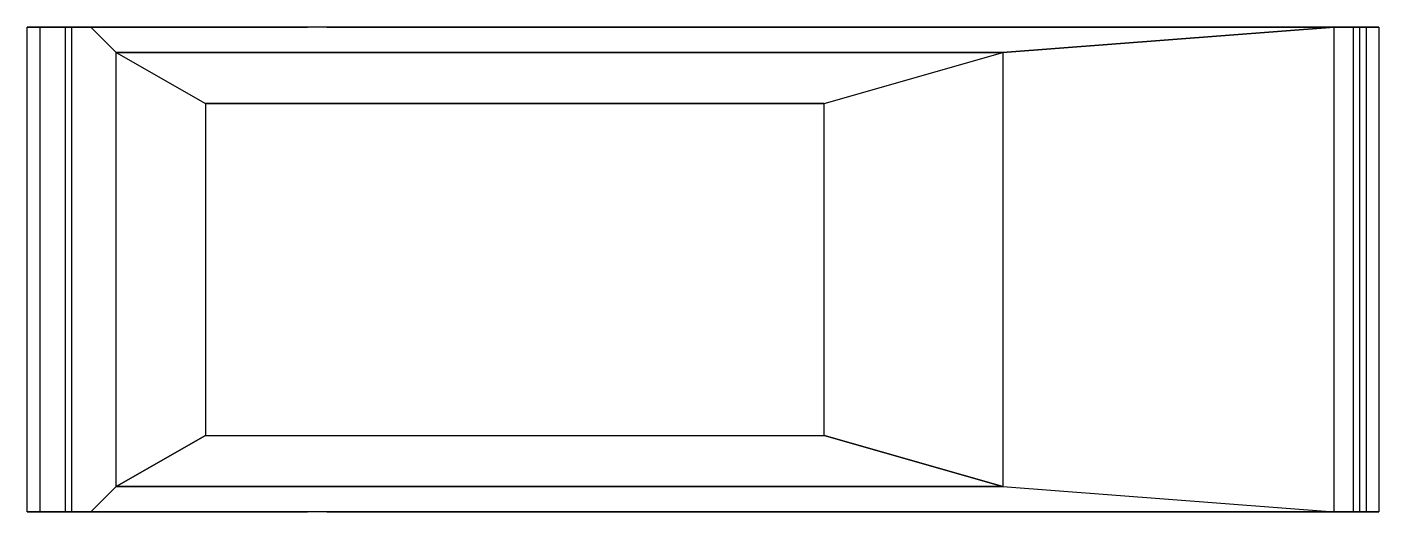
# Model space of a CAD drawing. Extents: x -5.38 to 0, y -0.97 to 0.97.
import ezdxf

# ---------------------------------------------------------------- set-up
doc = ezdxf.new("R2010")
doc.units = 0
doc.header["$LTSCALE"] = 2
doc.linetypes.add('BLACK', pattern=[10000, 10000, 0])
doc.linetypes.add('GLASS_O', pattern=[10000, 10000, 0])
doc.layers.get('0').update_dxf_attribs({"linetype": 'CONTINUOUS'})

msp = doc.modelspace()

# ---------------------------------------------------------------- linework, layer by layer
at = {"color": 0, "linetype": 'BYBLOCK'}
for points in [[(-5.3848, -0.9652, 0.5588), (-5.3848, 0.9652, 0.5588), (-5.334, 0.9652, 0.4064), (-5.334, -0.9652, 0.4064)], [(-5.2324, 0.9652, 0.5842), (-5.2324, -0.9652, 0.5842), (-5.3848, -0.9652, 0.5588), (-5.3848, 0.9652, 0.5588)], [(-4.2926, 0.9652, 0.3302), (-5.334, 0.9652, 0.4064), (-5.3848, 0.9652, 0.5588), (-4.2672, 0.9652, 0.5588)], [(-3.429, 0.9652, 0.2286), (-1.3462, 0.9652, 0.2286), (-1.27, 0.9652, 0.5588), (-3.4798, 0.9652, 0.5588)], [(-0.1778, -0.9652, 0.9906), (-0.1778, 0.9652, 0.9906), (-1.4986, 0.8636, 1.0922), (-1.4986, -0.8636, 1.0922)], [(-0.4318, 0.9652, 0.3048), (-0.0762, 0.9652, 0.3556), (0, 0.9652, 0.5334), (-0.508, 0.9652, 0.5334)], [(-0.0508, 0.9652, 0.762), (-0.0508, -0.9652, 0.762), (-0.1778, -0.9652, 0.9906), (-0.1778, 0.9652, 0.9906)], [(0, 0.9652, 0.5334), (0, -0.9652, 0.5334), (-0.1016, -0.9652, 0.5588), (-0.1016, 0.9652, 0.5588)], [(-0.0762, -0.9652, 0.3556), (-0.0762, 0.9652, 0.3556), (0, 0.9652, 0.5334), (0, -0.9652, 0.5334)], [(-2.2098, -0.6604, 1.524), (-2.2098, 0.6604, 1.524), (-4.6736, 0.6604, 1.524), (-4.6736, -0.6604, 1.524)], [(-4.2926, -0.9652, 0.3302), (-5.334, -0.9652, 0.4064), (-5.3848, -0.9652, 0.5588), (-4.2672, -0.9652, 0.5588)], [(-3.429, -0.9652, 0.2286), (-1.3462, -0.9652, 0.2286), (-1.27, -0.9652, 0.5588), (-3.4798, -0.9652, 0.5588)], [(-0.4318, -0.9652, 0.3048), (-0.0762, -0.9652, 0.3556), (0, -0.9652, 0.5334), (-0.508, -0.9652, 0.5334)]]:
    msp.add_3dface(points, dxfattribs=at)
for points, invisible_edges in [([(-4.0894, 0.9652, 0.7112), (-4.2672, 0.9652, 0.5588), (-5.3848, 0.9652, 0.5588), (-5.2324, 0.9652, 0.5842)], 8), ([(-3.8608, 0.9652, 0.762), (-4.0894, 0.9652, 0.7112), (-5.2324, 0.9652, 0.5842), (-5.207, 0.9652, 0.762)], 10), ([(-5.1308, 0.9652, 0.9906), (-5.1308, -0.9652, 0.9906), (-5.207, -0.9652, 0.762), (-5.207, 0.9652, 0.762)], 1), ([(-0.1778, 0.9652, 0.9906), (-0.0508, 0.9652, 0.762), (-5.207, 0.9652, 0.762), (-5.1308, 0.9652, 0.9906)], 8), ([(-5.0292, -0.8636, 1.0922), (-5.0292, 0.8636, 1.0922), (-5.1308, 0.9652, 0.9906), (-5.1308, -0.9652, 0.9906)], 4), ([(-1.4986, 0.8636, 1.0922), (-0.1778, 0.9652, 0.9906), (-5.1308, 0.9652, 0.9906), (-5.0292, 0.8636, 1.0922)], 2), ([(-0.889, 0.9652, 0.762), (-1.1176, 0.9652, 0.7112), (-3.6576, 0.9652, 0.7112), (-3.8608, 0.9652, 0.762)], 2), ([(-1.1176, 0.9652, 0.7112), (-1.27, 0.9652, 0.5588), (-3.4798, 0.9652, 0.5588), (-3.6576, 0.9652, 0.7112)], 8), ([(-0.0508, 0.9652, 0.762), (-0.0762, 0.9652, 0.7112), (-0.6858, 0.9652, 0.7112), (-0.889, 0.9652, 0.762)], 2), ([(-0.0762, 0.9652, 0.7112), (-0.1016, 0.9652, 0.5588), (-0.5588, 0.9652, 0.6096), (-0.6858, 0.9652, 0.7112)], 10), ([(0, 0.9652, 0.5334), (-0.508, 0.9652, 0.5334), (-0.5588, 0.9652, 0.6096), (-0.1016, 0.9652, 0.5588)], 4), ([(-1.4986, -0.8636, 1.0922), (-0.1778, -0.9652, 0.9906), (-5.1308, -0.9652, 0.9906), (-5.0292, -0.8636, 1.0922)], 2), ([(-4.0894, -0.9652, 0.7112), (-4.2672, -0.9652, 0.5588), (-5.3848, -0.9652, 0.5588), (-5.2324, -0.9652, 0.5842)], 8), ([(-3.8608, -0.9652, 0.762), (-4.0894, -0.9652, 0.7112), (-5.2324, -0.9652, 0.5842), (-5.207, -0.9652, 0.762)], 10), ([(-0.1778, -0.9652, 0.9906), (-0.0508, -0.9652, 0.762), (-5.207, -0.9652, 0.762), (-5.1308, -0.9652, 0.9906)], 8), ([(-0.889, -0.9652, 0.762), (-1.1176, -0.9652, 0.7112), (-3.6576, -0.9652, 0.7112), (-3.8608, -0.9652, 0.762)], 2), ([(-1.1176, -0.9652, 0.7112), (-1.27, -0.9652, 0.5588), (-3.4798, -0.9652, 0.5588), (-3.6576, -0.9652, 0.7112)], 8), ([(-0.0508, -0.9652, 0.762), (-0.0762, -0.9652, 0.7112), (-0.6858, -0.9652, 0.7112), (-0.889, -0.9652, 0.762)], 2), ([(-0.0762, -0.9652, 0.7112), (-0.1016, -0.9652, 0.5588), (-0.5588, -0.9652, 0.6096), (-0.6858, -0.9652, 0.7112)], 10), ([(0, -0.9652, 0.5334), (-0.508, -0.9652, 0.5334), (-0.5588, -0.9652, 0.6096), (-0.1016, -0.9652, 0.5588)], 4)]:
    msp.add_3dface(points, dxfattribs=dict(at, invisible_edges=invisible_edges))
at = {"color": 1, "linetype": 'BYBLOCK'}
msp.add_3dface([(-5.207, -0.9652, 0.762), (-5.207, 0.9652, 0.762), (-5.2324, 0.9652, 0.5842), (-5.2324, -0.9652, 0.5842)], dxfattribs=at)
at = {"color": 8, "linetype": 'BLACK'}
for points, invisible_edges in [([(-3.5748, 0.9652, 0.4953), (-4.191, 0.9652, 0.3302), (-4.1468, 0.9652, 0.1651), (-3.5306, 0.9652, 0.3302)], 5), ([(-4.1468, 0.9652, 0.4953), (-3.6957, 0.9652, 0.6162), (-3.5748, 0.9652, 0.4953), (-4.191, 0.9652, 0.3302)], 5), ([(-4.1468, 0.9652, 0.1651), (-3.5306, 0.9652, 0.3302), (-3.5748, 0.9652, 0.1651), (-4.0259, 0.9652, 0.0442)], 5), ([(-4.0259, 0.9652, 0.6162), (-3.8608, 0.9652, 0.6604), (-3.6957, 0.9652, 0.6162), (-4.1468, 0.9652, 0.4953)], 4), ([(-3.8608, 0.9652), (-3.6957, 0.9652, 0.0442), (-3.5748, 0.9652, 0.1651), (-4.0259, 0.9652, 0.0442)], 4), ([(-1.175, 0.9652, 0.4953), (-0.7239, 0.9652, 0.6162), (-0.603, 0.9652, 0.4953), (-1.2192, 0.9652, 0.3302)], 5), ([(-0.603, 0.9652, 0.4953), (-1.2192, 0.9652, 0.3302), (-1.175, 0.9652, 0.1651), (-0.5588, 0.9652, 0.3302)], 5), ([(-1.0541, 0.9652, 0.6162), (-0.889, 0.9652, 0.6604), (-0.7239, 0.9652, 0.6162), (-1.175, 0.9652, 0.4953)], 4), ([(-1.175, 0.9652, 0.1651), (-0.5588, 0.9652, 0.3302), (-0.603, 0.9652, 0.1651), (-1.0541, 0.9652, 0.0442)], 5), ([(-0.889, 0.9652), (-0.7239, 0.9652, 0.0442), (-0.603, 0.9652, 0.1651), (-1.0541, 0.9652, 0.0442)], 4), ([(-4.1468, -0.9652, 0.4953), (-3.6957, -0.9652, 0.6162), (-3.5748, -0.9652, 0.4953), (-4.191, -0.9652, 0.3302)], 5), ([(-3.5748, -0.9652, 0.4953), (-4.191, -0.9652, 0.3302), (-4.1468, -0.9652, 0.1651), (-3.5306, -0.9652, 0.3302)], 5), ([(-4.0259, -0.9652, 0.6162), (-3.8608, -0.9652, 0.6604), (-3.6957, -0.9652, 0.6162), (-4.1468, -0.9652, 0.4953)], 4), ([(-4.1468, -0.9652, 0.1651), (-3.5306, -0.9652, 0.3302), (-3.5748, -0.9652, 0.1651), (-4.0259, -0.9652, 0.0442)], 5), ([(-3.8608, -0.9652), (-3.6957, -0.9652, 0.0442), (-3.5748, -0.9652, 0.1651), (-4.0259, -0.9652, 0.0442)], 4), ([(-0.603, -0.9652, 0.4953), (-1.2192, -0.9652, 0.3302), (-1.175, -0.9652, 0.1651), (-0.5588, -0.9652, 0.3302)], 5), ([(-1.175, -0.9652, 0.4953), (-0.7239, -0.9652, 0.6162), (-0.603, -0.9652, 0.4953), (-1.2192, -0.9652, 0.3302)], 5), ([(-1.175, -0.9652, 0.1651), (-0.5588, -0.9652, 0.3302), (-0.603, -0.9652, 0.1651), (-1.0541, -0.9652, 0.0442)], 5), ([(-1.0541, -0.9652, 0.6162), (-0.889, -0.9652, 0.6604), (-0.7239, -0.9652, 0.6162), (-1.175, -0.9652, 0.4953)], 4), ([(-0.889, -0.9652), (-0.7239, -0.9652, 0.0442), (-0.603, -0.9652, 0.1651), (-1.0541, -0.9652, 0.0442)], 4)]:
    msp.add_3dface(points, dxfattribs=dict(at, invisible_edges=invisible_edges))
msp.add_3dface([(-0.1016, -0.9652, 0.5588), (-0.1016, 0.9652, 0.5588), (-0.0508, 0.9652, 0.762), (-0.0508, -0.9652, 0.762)], dxfattribs=at)
at = {"color": 4, "linetype": 'GLASS_O'}
for points in [[(-4.6736, 0.6604, 1.524), (-4.6736, -0.6604, 1.524), (-5.0292, -0.8636, 1.0922), (-5.0292, 0.8636, 1.0922)], [(-1.4986, 0.8636, 1.0922), (-5.0292, 0.8636, 1.0922), (-4.6736, 0.6604, 1.524), (-2.2098, 0.6604, 1.524)], [(-1.4986, 0.8636, 1.0922), (-1.4986, -0.8636, 1.0922), (-2.2098, -0.6604, 1.524), (-2.2098, 0.6604, 1.524)], [(-1.4986, -0.8636, 1.0922), (-5.0292, -0.8636, 1.0922), (-4.6736, -0.6604, 1.524), (-2.2098, -0.6604, 1.524)]]:
    msp.add_3dface(points, dxfattribs=at)

doc.saveas('drawing.dxf')
